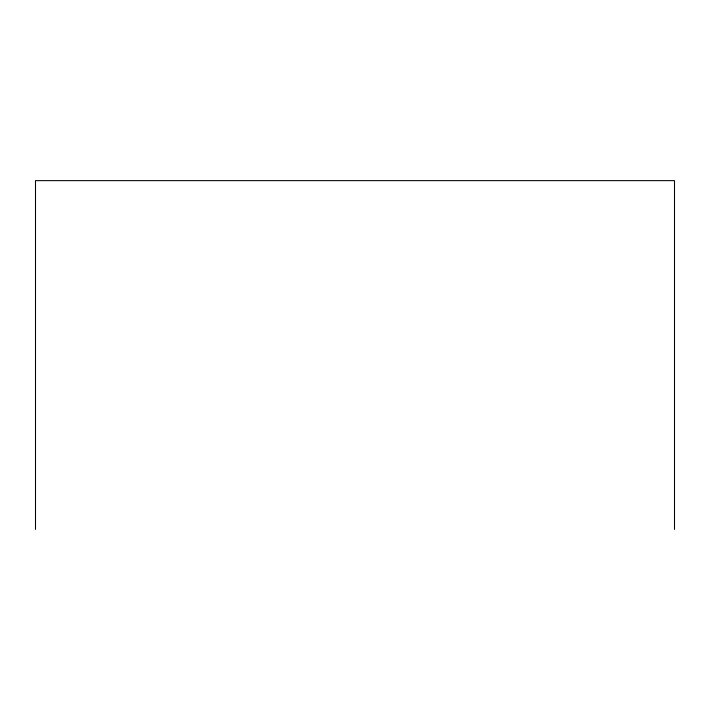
<?xml version="1.0" encoding="UTF-8"?>
<svg xmlns="http://www.w3.org/2000/svg" width="710" height="710" viewBox="0 0 710 710"><rect width="100%" height="100%" fill="white"/><g stroke="black" fill="none" stroke-linecap="round" stroke-linejoin="round"><path stroke-width="1.06" d="M674.5 529.367L674.5 180.633L35.5 180.633L35.5 529.367"/></g></svg>
